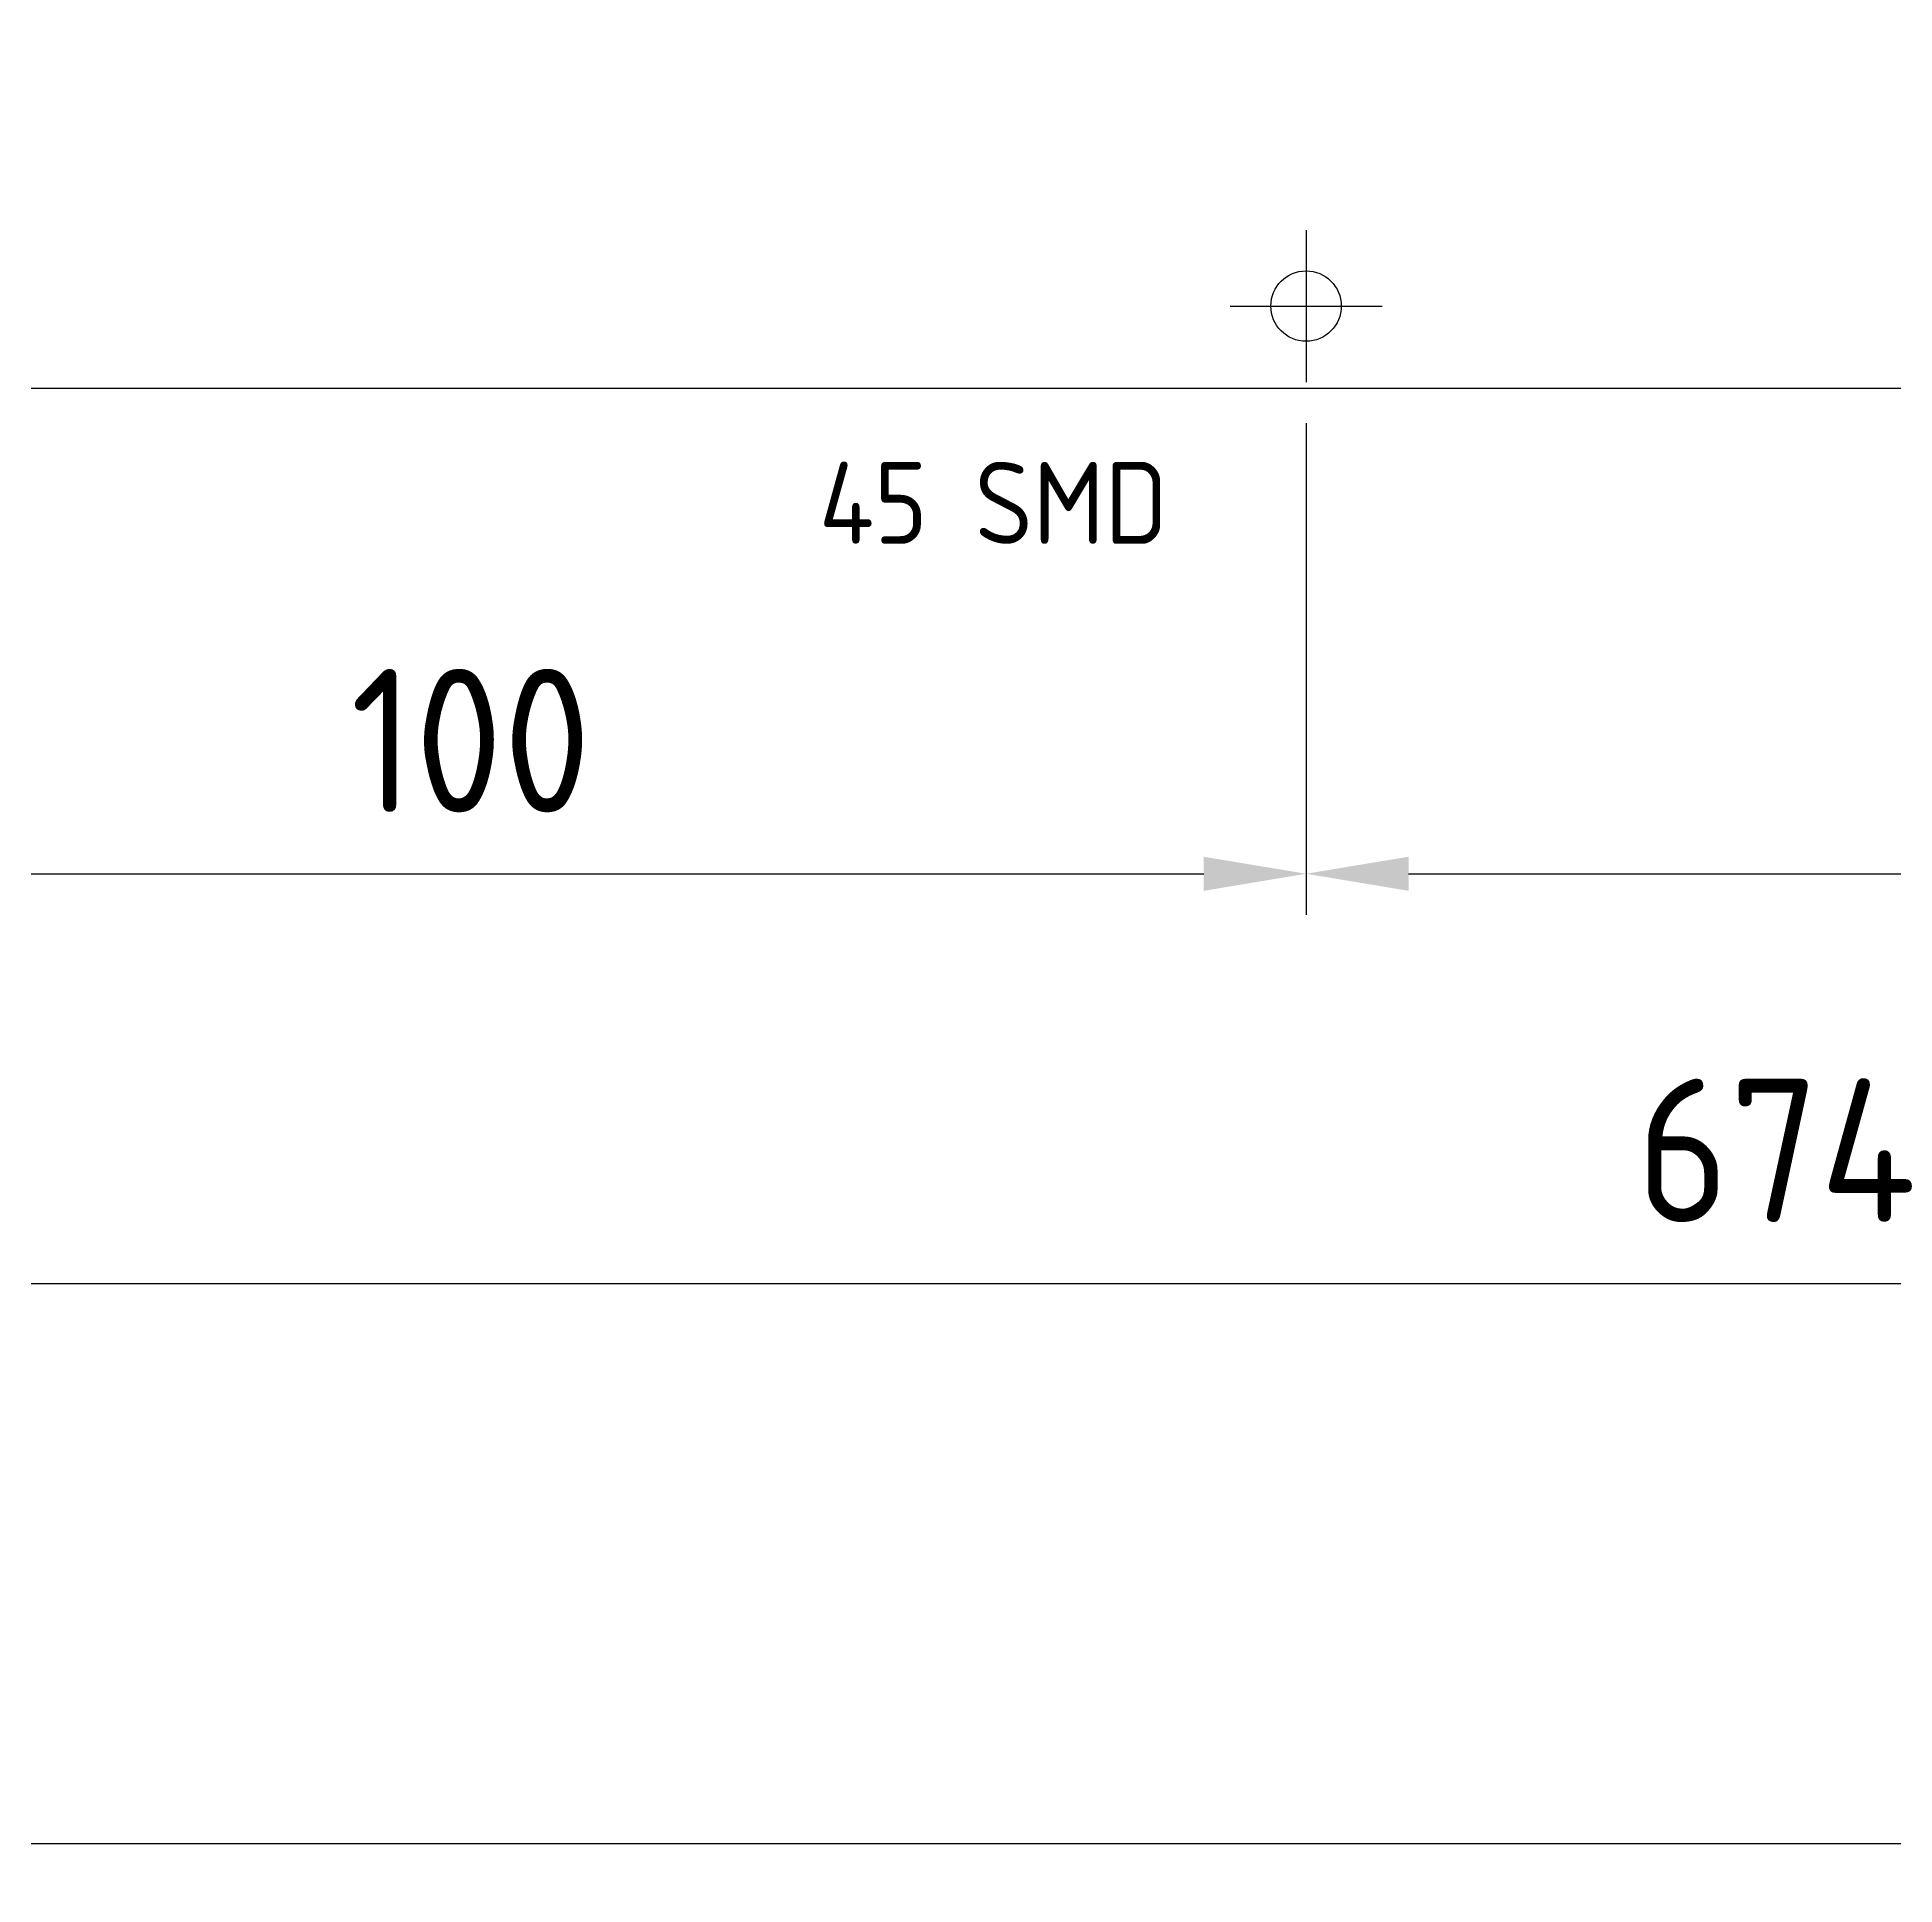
# Model space of a CAD drawing. Extents: x -1190 to 1093, y 0 to 939.
# Drawn here: x 345.6 to 458.9, y 278 to 390.7 of the extents above; entities that cross this region are included whole.
import ezdxf

# ---------------------------------------------------------------- set-up
doc = ezdxf.new("R2010")
doc.units = 0
doc.header["$LTSCALE"] = 2.5
doc.linetypes.add('AM_DIN_G_W050', pattern=[13.75, 9.75, -1.5, 1, -1.5])
doc.linetypes.add('AM_DIN_G_W050X2', pattern=[6.875, 4.75, -0.875, 0.375, -0.875])
doc.layers.get('DEFPOINTS').update_dxf_attribs({"linetype": 'CONTINUOUS'})
for name, color, linetype in [('AM_0', 7, 'CONTINUOUS'), ('AM_5', 3, 'CONTINUOUS'), ('AM_6', 2, 'CONTINUOUS'), ('AM_7', 4, 'AM_DIN_G_W050')]:
    doc.layers.add(name, color=color, linetype=linetype)
doc.styles.get("Standard").update_dxf_attribs({"font": 'ISOCP.SHX'})
doc.dimstyles.get("Standard").update_dxf_attribs({"dimtxt": 0.18, "dimasz": 0.18, "dimexe": 0.18, "dimexo": 0.0625, "dimgap": 0.09, "dimtad": 0, "dimtih": 1, "dimtoh": 1, "dimzin": 0, "dimcen": 0.09, "dimazin": 3, "dimtfac": 1, "dimtofl": 0, "dimtmove": 0, "dimatfit": 3})

# ---------------------------------------------------------------- blocks, each defined once
blk = doc.blocks.new('*U101')
at = {"layer": 'AM_5', "color": 2}
blk.add_text('100', height=8.75, dxfattribs=at).set_placement((364.66, 343.42))
blk = doc.blocks.new('*D40')
at = {"layer": 'AM_5'}
for p, q in [((322.98, 367.17), (322.98, 337.17)), ((422.98, 367.17), (422.98, 337.17)), ((329.23, 339.67), (416.73, 339.67))]:
    blk.add_line(p, q, dxfattribs=at)
for points in [[(329.23, 340.71), (329.23, 338.63), (322.98, 339.67)], [(416.73, 340.71), (416.73, 338.63), (422.98, 339.67)]]:
    blk.add_solid(points, dxfattribs=at)
at = {"layer": 'DEFPOINTS', "color": 0}
for p in [(322.98, 369.67), (422.98, 369.67), (422.98, 339.67)]:
    blk.add_point(p, dxfattribs=at)
at = {"layer": 'AM_0'}
blk.add_blockref('*U101', (0, 0), dxfattribs=at)
blk = doc.blocks.new('*U102')
at = {"layer": 'AM_5', "color": 2}
blk.add_text('100', height=8.75, dxfattribs=at).set_placement((464.66, 343.42))
blk = doc.blocks.new('*D41')
at = {"layer": 'AM_5'}
for p, q in [((422.98, 367.17), (422.98, 337.17)), ((522.98, 367.17), (522.98, 337.17)), ((429.23, 339.67), (516.73, 339.67))]:
    blk.add_line(p, q, dxfattribs=at)
for points in [[(429.23, 340.71), (429.23, 338.63), (422.98, 339.67)], [(516.73, 340.71), (516.73, 338.63), (522.98, 339.67)]]:
    blk.add_solid(points, dxfattribs=at)
at = {"layer": 'DEFPOINTS', "color": 0}
for p in [(422.98, 369.67), (522.98, 369.67), (522.98, 339.67)]:
    blk.add_point(p, dxfattribs=at)
at = {"layer": 'AM_0'}
blk.add_blockref('*U102', (0, 0), dxfattribs=at)
blk = doc.blocks.new('*U114')
at = {"layer": 'AM_5', "color": 2}
blk.add_text('674', height=8.75, dxfattribs=at).set_placement((443.12, 318.42))
blk = doc.blocks.new('*D76')
at = {"layer": 'AM_5'}
for p, q in [((115.55, 391.31), (115.55, 312.17)), ((789.41, 391.31), (789.41, 312.17)), ((121.8, 314.67), (783.16, 314.67))]:
    blk.add_line(p, q, dxfattribs=at)
for points in [[(121.8, 315.71), (121.8, 313.63), (115.55, 314.67)], [(783.16, 315.71), (783.16, 313.63), (789.41, 314.67)]]:
    blk.add_solid(points, dxfattribs=at)
at = {"layer": 'DEFPOINTS', "color": 0}
for p in [(115.55, 393.81), (789.41, 393.81), (789.41, 314.67)]:
    blk.add_point(p, dxfattribs=at)
at = {"layer": 'AM_0'}
blk.add_blockref('*U114', (0, 0), dxfattribs=at)
blk = doc.blocks.new('*U121')
at = {"layer": 'AM_5', "color": 2}
blk.add_text('485', height=8.75, dxfattribs=at).set_placement((325.66, 284.23))
blk = doc.blocks.new('*D79')
at = {"layer": 'AM_5'}
for p, q in [((92.95, 366.81), (92.95, 277.98)), ((577.98, 366.81), (577.98, 277.98)), ((571.73, 280.48), (99.2, 280.48))]:
    blk.add_line(p, q, dxfattribs=at)
for points in [[(99.2, 281.53), (99.2, 279.44), (92.95, 280.48)], [(571.73, 281.53), (571.73, 279.44), (577.98, 280.48)]]:
    blk.add_solid(points, dxfattribs=at)
at = {"layer": 'DEFPOINTS', "color": 0}
for p in [(92.95, 369.31), (577.98, 369.31), (92.95, 280.48)]:
    blk.add_point(p, dxfattribs=at)
at = {"layer": 'AM_0'}
blk.add_blockref('*U121', (0, 0), dxfattribs=at)
blk = doc.blocks.new('*U141')
at = {"layer": 'AM_6', "color": 3}
blk.add_text('45 SMD', height=5, dxfattribs=at).set_placement((393.25, 359.8))

msp = doc.modelspace()

# ---------------------------------------------------------------- linework, layer by layer
at = {"layer": 'AM_0'}
msp.add_line((92.95, 369.306), (577.977, 369.306), dxfattribs=at)
msp.add_circle((422.977, 374.306), 2.15, dxfattribs=at)
at = {"layer": 'AM_7', "linetype": 'AM_DIN_G_W050X2'}
for p, q in [((422.977, 378.942), (422.977, 369.67)), ((418.341, 374.306), (427.614, 374.306))]:
    msp.add_line(p, q, dxfattribs=at)

# ---------------------------------------------------------------- block references
at = {"layer": 'AM_0'}
msp.add_blockref('*U141', (0, 0), dxfattribs=at)

# ---------------------------------------------------------------- dimensions: what is measured, and where the dimension line sits
at = {"layer": 'AM_5'}
for base, p1, p2, override, picture, middle in [((789.41, 314.67), (115.553, 393.806), (789.41, 393.806), {"dimscale": 2.5, "dimdec": 0}, '*D76', (452.482, 322.795)), ((92.95, 280.483), (577.977, 369.306), (92.95, 369.306), {"dimscale": 2.5, "dimdec": 1}, '*D79', (335.464, 288.608))]:
    dim = msp.add_linear_dim(base=base, p1=p1, p2=p2, angle=0, dimstyle='Standard', override=override, dxfattribs=at)
    dim.commit()
    dim.dimension.update_dxf_attribs({"geometry": picture, "text_midpoint": middle})
for base, p1, p2, picture, middle in [((422.977, 339.67), (322.977, 369.67), (422.977, 369.67), '*D40', (372.977, 347.795)), ((522.977, 339.67), (422.977, 369.67), (522.977, 369.67), '*D41', (472.977, 347.795))]:
    dim = msp.add_linear_dim(base=base, p1=p1, p2=p2, dimstyle='Standard', override={"dimscale": 2.5}, dxfattribs=at)
    dim.commit()
    dim.dimension.update_dxf_attribs({"geometry": picture, "text_midpoint": middle})

doc.saveas('drawing.dxf')
